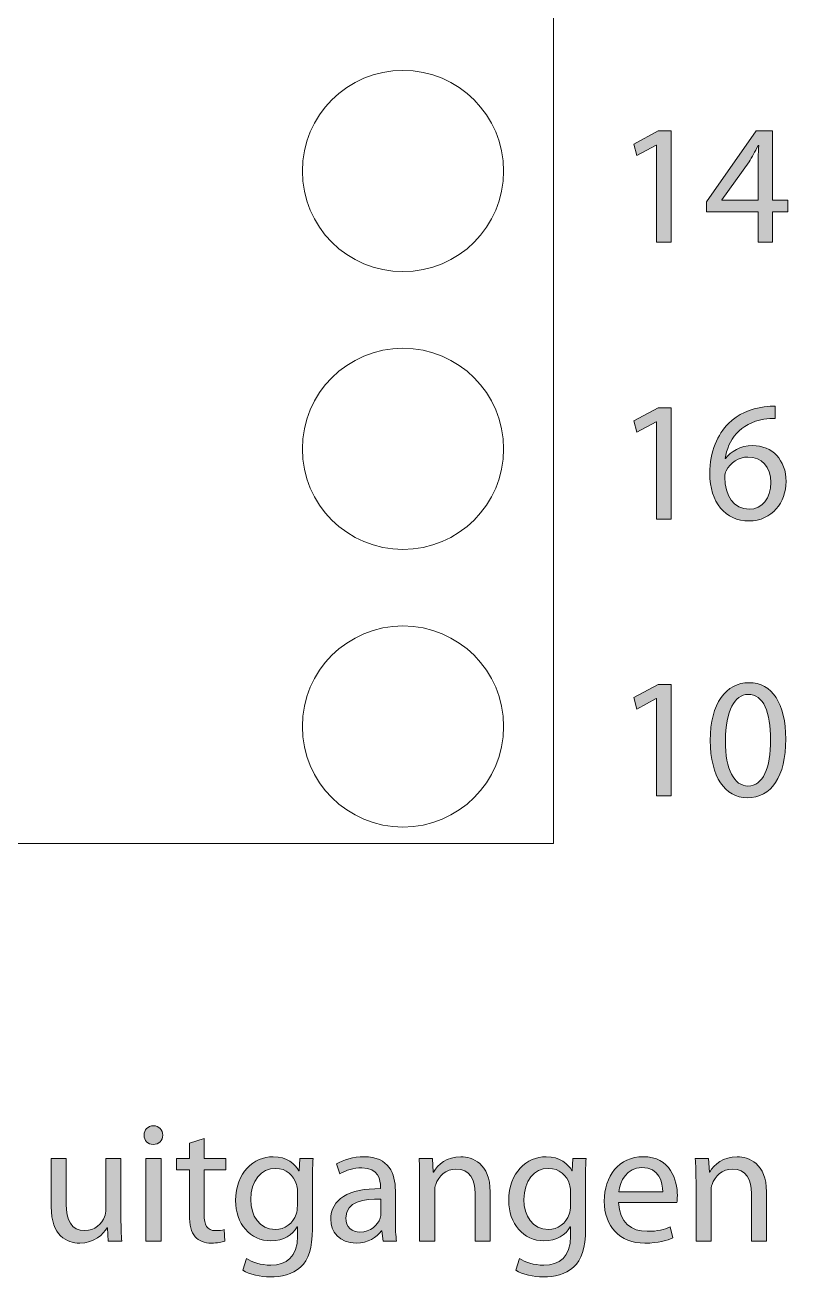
# Model space of a CAD drawing. Header units: inches. Extents: x -125.9 to -87.9, y -135.7 to -95.
# Drawn here: x -103.16 to -95.79, y -135.67 to -123.57 of the extents above; entities that cross this region are included whole.
import ezdxf

# ---------------------------------------------------------------- set-up
doc = ezdxf.new("R2010")
doc.units = ezdxf.units.IN
doc.header["$MEASUREMENT"] = 0
doc.layers.add('Layer 1', color=7, linetype='Continuous')

# ---------------------------------------------------------------- blocks, each defined once
blk = doc.blocks.new('block 16')
at = {"layer": 'Layer 1', "color": 4, "lineweight": 13}
for points in [[(-98.537, -124.982), (-98.537, -125.519), (-98.972, -125.954), (-99.509, -125.954), (-100.046, -125.954), (-100.481, -125.519), (-100.481, -124.982), (-100.481, -124.445), (-100.046, -124.01), (-99.509, -124.01), (-98.972, -124.01), (-98.537, -124.445), (-98.537, -124.982)], [(-98.537, -127.667), (-98.537, -128.203), (-98.972, -128.638), (-99.509, -128.638), (-100.046, -128.638), (-100.481, -128.203), (-100.481, -127.667), (-100.481, -127.13), (-100.046, -126.694), (-99.509, -126.694), (-98.972, -126.694), (-98.537, -127.13), (-98.537, -127.667)], [(-98.537, -130.348), (-98.537, -130.885), (-98.972, -131.32), (-99.509, -131.32), (-100.046, -131.32), (-100.481, -130.885), (-100.481, -130.348), (-100.481, -129.811), (-100.046, -129.376), (-99.509, -129.376), (-98.972, -129.376), (-98.537, -129.811), (-98.537, -130.348)]]:
    blk.add_open_spline(points, degree=3, knots=[0, 0, 0, 0, 1, 1, 1, 2, 2, 2, 3, 3, 3, 4, 4, 4, 4], dxfattribs=at)
blk = doc.blocks.new('block 25')
at = {"layer": 'Layer 1'}
h = blk.add_hatch(color=7, dxfattribs=at)
h.dxf.hatch_style = 2
h.paths.add_polyline_path([(-97.06, -124.731), (-97.063, -124.731), (-97.25, -124.832), (-97.278, -124.721), (-97.043, -124.595), (-96.919, -124.595), (-96.919, -125.669), (-97.06, -125.669)])
h = blk.add_hatch(color=7, dxfattribs=at)
h.dxf.hatch_style = 2
h.paths.add_polyline_path([(-96.078, -125.669), (-96.078, -125.375), (-96.577, -125.375), (-96.577, -125.281), (-96.098, -124.595), (-95.941, -124.595), (-95.941, -125.263), (-95.791, -125.263), (-95.791, -125.375), (-95.941, -125.375), (-95.941, -125.669)])
edge = h.paths.add_edge_path()
edge.add_spline(control_points=[(-96.078, -125.263), (-96.078, -125.263), (-96.078, -124.904), (-96.078, -124.904), (-96.078, -124.848), (-96.077, -124.792), (-96.073, -124.736), (-96.073, -124.736), (-96.078, -124.736), (-96.078, -124.736), (-96.111, -124.799), (-96.138, -124.845), (-96.167, -124.894), (-96.167, -124.894), (-96.43, -125.26), (-96.43, -125.26), (-96.43, -125.26), (-96.43, -125.263), (-96.43, -125.263), (-96.43, -125.263), (-96.078, -125.263), (-96.078, -125.263)], knot_values=[0, 0, 0, 0, 1, 1, 1, 2, 2, 2, 3, 3, 3, 4, 4, 4, 5, 5, 5, 6, 6, 6, 7, 7, 7, 7], degree=3, periodic=1)
at = {"layer": 'Layer 1', "lineweight": 0}
for points in [[(-97.06, -124.731), (-97.063, -124.731), (-97.25, -124.832), (-97.278, -124.721), (-97.043, -124.595), (-96.919, -124.595), (-96.919, -125.669), (-97.06, -125.669), (-97.06, -124.731)], [(-96.078, -125.669), (-96.078, -125.375), (-96.577, -125.375), (-96.577, -125.281), (-96.098, -124.595), (-95.941, -124.595), (-95.941, -125.263), (-95.791, -125.263), (-95.791, -125.375), (-95.941, -125.375), (-95.941, -125.669), (-96.078, -125.669)]]:
    blk.add_lwpolyline(points, dxfattribs=at)
blk.add_open_spline([(-96.078, -125.263), (-96.078, -125.263), (-96.078, -124.904), (-96.078, -124.904), (-96.078, -124.848), (-96.077, -124.792), (-96.073, -124.736), (-96.073, -124.736), (-96.078, -124.736), (-96.078, -124.736), (-96.111, -124.799), (-96.138, -124.845), (-96.167, -124.894), (-96.167, -124.894), (-96.43, -125.26), (-96.43, -125.26), (-96.43, -125.26), (-96.43, -125.263), (-96.43, -125.263), (-96.43, -125.263), (-96.078, -125.263), (-96.078, -125.263)], degree=3, knots=[0, 0, 0, 0, 1, 1, 1, 2, 2, 2, 3, 3, 3, 4, 4, 4, 5, 5, 5, 6, 6, 6, 7, 7, 7, 7], dxfattribs=at)
blk = doc.blocks.new('block 26')
at = {"layer": 'Layer 1'}
h = blk.add_hatch(color=7, dxfattribs=at)
h.dxf.hatch_style = 2
h.paths.add_polyline_path([(-97.06, -127.405), (-97.063, -127.405), (-97.25, -127.506), (-97.278, -127.395), (-97.043, -127.27), (-96.919, -127.27), (-96.919, -128.344), (-97.06, -128.344)])
h = blk.add_hatch(color=7, dxfattribs=at)
h.dxf.hatch_style = 2
edge = h.paths.add_edge_path()
edge.add_spline(control_points=[(-95.915, -127.372), (-95.944, -127.37), (-95.982, -127.374), (-96.024, -127.38), (-96.253, -127.417), (-96.372, -127.582), (-96.397, -127.76), (-96.397, -127.76), (-96.394, -127.76), (-96.394, -127.76), (-96.343, -127.691), (-96.252, -127.635), (-96.133, -127.635), (-95.943, -127.635), (-95.809, -127.773), (-95.809, -127.982), (-95.809, -128.18), (-95.943, -128.362), (-96.167, -128.362), (-96.395, -128.362), (-96.546, -128.183), (-96.546, -127.904), (-96.546, -127.692), (-96.471, -127.525), (-96.364, -127.42), (-96.275, -127.332), (-96.156, -127.278), (-96.02, -127.261), (-95.977, -127.255), (-95.941, -127.253), (-95.915, -127.253), (-95.915, -127.253), (-95.915, -127.372), (-95.915, -127.372)], knot_values=[0, 0, 0, 0, 1, 1, 1, 2, 2, 2, 3, 3, 3, 4, 4, 4, 5, 5, 5, 6, 6, 6, 7, 7, 7, 8, 8, 8, 9, 9, 9, 10, 10, 10, 11, 11, 11, 11], degree=3, periodic=1)
edge = h.paths.add_edge_path()
edge.add_spline(control_points=[(-95.956, -127.992), (-95.956, -127.838), (-96.044, -127.745), (-96.177, -127.745), (-96.265, -127.745), (-96.348, -127.798), (-96.387, -127.877), (-96.395, -127.894), (-96.402, -127.914), (-96.402, -127.94), (-96.4, -128.117), (-96.318, -128.249), (-96.164, -128.249), (-96.04, -128.249), (-95.956, -128.145), (-95.956, -127.992)], knot_values=[0, 0, 0, 0, 1, 1, 1, 2, 2, 2, 3, 3, 3, 4, 4, 4, 5, 5, 5, 5], degree=3, periodic=1)
at = {"layer": 'Layer 1', "lineweight": 0}
blk.add_lwpolyline([(-97.06, -127.405), (-97.063, -127.405), (-97.25, -127.506), (-97.278, -127.395), (-97.043, -127.27), (-96.919, -127.27), (-96.919, -128.344), (-97.06, -128.344), (-97.06, -127.405)], dxfattribs=at)
for points, knots in [([(-95.915, -127.372), (-95.944, -127.37), (-95.982, -127.374), (-96.024, -127.38), (-96.253, -127.417), (-96.372, -127.582), (-96.397, -127.76), (-96.397, -127.76), (-96.394, -127.76), (-96.394, -127.76), (-96.343, -127.691), (-96.252, -127.635), (-96.133, -127.635), (-95.943, -127.635), (-95.809, -127.773), (-95.809, -127.982), (-95.809, -128.18), (-95.943, -128.362), (-96.167, -128.362), (-96.395, -128.362), (-96.546, -128.183), (-96.546, -127.904), (-96.546, -127.692), (-96.471, -127.525), (-96.364, -127.42), (-96.275, -127.332), (-96.156, -127.278), (-96.02, -127.261), (-95.977, -127.255), (-95.941, -127.253), (-95.915, -127.253), (-95.915, -127.253), (-95.915, -127.372), (-95.915, -127.372)], [0, 0, 0, 0, 1, 1, 1, 2, 2, 2, 3, 3, 3, 4, 4, 4, 5, 5, 5, 6, 6, 6, 7, 7, 7, 8, 8, 8, 9, 9, 9, 10, 10, 10, 11, 11, 11, 11]), ([(-95.956, -127.992), (-95.956, -127.838), (-96.044, -127.745), (-96.177, -127.745), (-96.265, -127.745), (-96.348, -127.798), (-96.387, -127.877), (-96.395, -127.894), (-96.402, -127.914), (-96.402, -127.94), (-96.4, -128.117), (-96.318, -128.249), (-96.164, -128.249), (-96.04, -128.249), (-95.956, -128.145), (-95.956, -127.992)], [0, 0, 0, 0, 1, 1, 1, 2, 2, 2, 3, 3, 3, 4, 4, 4, 5, 5, 5, 5])]:
    blk.add_open_spline(points, degree=3, knots=knots, dxfattribs=at)
blk = doc.blocks.new('block 27')
at = {"layer": 'Layer 1'}
h = blk.add_hatch(color=7, dxfattribs=at)
h.dxf.hatch_style = 2
h.paths.add_polyline_path([(-97.06, -130.079), (-97.063, -130.079), (-97.25, -130.18), (-97.278, -130.069), (-97.043, -129.944), (-96.919, -129.944), (-96.919, -131.017), (-97.06, -131.017)])
h = blk.add_hatch(color=7, dxfattribs=at)
h.dxf.hatch_style = 2
edge = h.paths.add_edge_path()
edge.add_spline(control_points=[(-95.812, -130.469), (-95.812, -130.834), (-95.949, -131.036), (-96.186, -131.036), (-96.395, -131.036), (-96.539, -130.839), (-96.542, -130.484), (-96.542, -130.122), (-96.386, -129.925), (-96.167, -129.925), (-95.943, -129.925), (-95.812, -130.127), (-95.812, -130.469)], knot_values=[0, 0, 0, 0, 1, 1, 1, 2, 2, 2, 3, 3, 3, 4, 4, 4, 4], degree=3, periodic=1)
edge = h.paths.add_edge_path()
edge.add_spline(control_points=[(-96.395, -130.486), (-96.395, -130.765), (-96.31, -130.923), (-96.177, -130.923), (-96.03, -130.923), (-95.959, -130.75), (-95.959, -130.476), (-95.959, -130.211), (-96.025, -130.038), (-96.177, -130.038), (-96.303, -130.038), (-96.395, -130.193), (-96.395, -130.486)], knot_values=[0, 0, 0, 0, 1, 1, 1, 2, 2, 2, 3, 3, 3, 4, 4, 4, 4], degree=3, periodic=1)
at = {"layer": 'Layer 1', "lineweight": 0}
blk.add_lwpolyline([(-97.06, -130.079), (-97.063, -130.079), (-97.25, -130.18), (-97.278, -130.069), (-97.043, -129.944), (-96.919, -129.944), (-96.919, -131.017), (-97.06, -131.017), (-97.06, -130.079)], dxfattribs=at)
for points in [[(-95.812, -130.469), (-95.812, -130.834), (-95.949, -131.036), (-96.186, -131.036), (-96.395, -131.036), (-96.539, -130.839), (-96.542, -130.484), (-96.542, -130.122), (-96.386, -129.925), (-96.167, -129.925), (-95.943, -129.925), (-95.812, -130.127), (-95.812, -130.469)], [(-96.395, -130.486), (-96.395, -130.765), (-96.31, -130.923), (-96.177, -130.923), (-96.03, -130.923), (-95.959, -130.75), (-95.959, -130.476), (-95.959, -130.211), (-96.025, -130.038), (-96.177, -130.038), (-96.303, -130.038), (-96.395, -130.193), (-96.395, -130.486)]]:
    blk.add_open_spline(points, degree=3, knots=[0, 0, 0, 0, 1, 1, 1, 2, 2, 2, 3, 3, 3, 4, 4, 4, 4], dxfattribs=at)
blk = doc.blocks.new('block 29')
at = {"layer": 'Layer 1'}
h = blk.add_hatch(color=7, dxfattribs=at)
h.dxf.hatch_style = 2
edge = h.paths.add_edge_path()
edge.add_spline(control_points=[(-101.829, -134.296), (-101.829, -134.346), (-101.864, -134.385), (-101.922, -134.385), (-101.975, -134.385), (-102.01, -134.346), (-102.01, -134.296), (-102.01, -134.247), (-101.973, -134.205), (-101.919, -134.205), (-101.866, -134.205), (-101.829, -134.245), (-101.829, -134.296)], knot_values=[0, 0, 0, 0, 1, 1, 1, 2, 2, 2, 3, 3, 3, 4, 4, 4, 4], degree=3, periodic=1)
h.paths.add_polyline_path([(-101.992, -135.32), (-101.992, -134.521), (-101.846, -134.521), (-101.846, -135.32)])
h = blk.add_hatch(color=7, dxfattribs=at)
h.dxf.hatch_style = 2
edge = h.paths.add_edge_path()
edge.add_spline(control_points=[(-101.43, -134.329), (-101.43, -134.329), (-101.43, -134.521), (-101.43, -134.521), (-101.43, -134.521), (-101.221, -134.521), (-101.221, -134.521), (-101.221, -134.521), (-101.221, -134.632), (-101.221, -134.632), (-101.221, -134.632), (-101.43, -134.632), (-101.43, -134.632), (-101.43, -134.632), (-101.43, -135.063), (-101.43, -135.063), (-101.43, -135.162), (-101.402, -135.218), (-101.32, -135.218), (-101.281, -135.218), (-101.258, -135.215), (-101.236, -135.208), (-101.236, -135.208), (-101.23, -135.319), (-101.23, -135.319), (-101.258, -135.329), (-101.303, -135.339), (-101.359, -135.339), (-101.426, -135.339), (-101.481, -135.316), (-101.516, -135.278), (-101.555, -135.233), (-101.572, -135.162), (-101.572, -135.068), (-101.572, -135.068), (-101.572, -134.632), (-101.572, -134.632), (-101.572, -134.632), (-101.696, -134.632), (-101.696, -134.632), (-101.696, -134.632), (-101.696, -134.521), (-101.696, -134.521), (-101.696, -134.521), (-101.572, -134.521), (-101.572, -134.521), (-101.572, -134.521), (-101.572, -134.372), (-101.572, -134.372), (-101.572, -134.372), (-101.43, -134.329), (-101.43, -134.329)], knot_values=[0, 0, 0, 0, 1, 1, 1, 2, 2, 2, 3, 3, 3, 4, 4, 4, 5, 5, 5, 6, 6, 6, 7, 7, 7, 8, 8, 8, 9, 9, 9, 10, 10, 10, 11, 11, 11, 12, 12, 12, 13, 13, 13, 14, 14, 14, 15, 15, 15, 16, 16, 16, 17, 17, 17, 17], degree=3, periodic=1)
h = blk.add_hatch(color=7, dxfattribs=at)
h.dxf.hatch_style = 2
edge = h.paths.add_edge_path()
edge.add_spline(control_points=[(-102.233, -135.101), (-102.233, -135.185), (-102.231, -135.258), (-102.226, -135.32), (-102.226, -135.32), (-102.355, -135.32), (-102.355, -135.32), (-102.355, -135.32), (-102.363, -135.19), (-102.363, -135.19), (-102.363, -135.19), (-102.367, -135.19), (-102.367, -135.19), (-102.403, -135.254), (-102.489, -135.339), (-102.631, -135.339), (-102.756, -135.339), (-102.907, -135.268), (-102.907, -134.988), (-102.907, -134.988), (-102.907, -134.521), (-102.907, -134.521), (-102.907, -134.521), (-102.761, -134.521), (-102.761, -134.521), (-102.761, -134.521), (-102.761, -134.962), (-102.761, -134.962), (-102.761, -135.114), (-102.714, -135.218), (-102.583, -135.218), (-102.486, -135.218), (-102.418, -135.15), (-102.391, -135.084), (-102.383, -135.064), (-102.378, -135.038), (-102.378, -135.01), (-102.378, -135.01), (-102.378, -134.521), (-102.378, -134.521), (-102.378, -134.521), (-102.233, -134.521), (-102.233, -134.521), (-102.233, -134.521), (-102.233, -135.101), (-102.233, -135.101)], knot_values=[0, 0, 0, 0, 1, 1, 1, 2, 2, 2, 3, 3, 3, 4, 4, 4, 5, 5, 5, 6, 6, 6, 7, 7, 7, 8, 8, 8, 9, 9, 9, 10, 10, 10, 11, 11, 11, 12, 12, 12, 13, 13, 13, 14, 14, 14, 15, 15, 15, 15], degree=3, periodic=1)
h = blk.add_hatch(color=7, dxfattribs=at)
h.dxf.hatch_style = 2
edge = h.paths.add_edge_path()
edge.add_spline(control_points=[(-100.384, -135.203), (-100.384, -135.388), (-100.422, -135.499), (-100.498, -135.57), (-100.577, -135.641), (-100.689, -135.666), (-100.79, -135.666), (-100.886, -135.666), (-100.992, -135.643), (-101.056, -135.6), (-101.056, -135.6), (-101.02, -135.488), (-101.02, -135.488), (-100.967, -135.522), (-100.884, -135.552), (-100.785, -135.552), (-100.637, -135.552), (-100.527, -135.474), (-100.527, -135.271), (-100.527, -135.271), (-100.527, -135.183), (-100.527, -135.183), (-100.527, -135.183), (-100.531, -135.183), (-100.531, -135.183), (-100.574, -135.258), (-100.661, -135.317), (-100.785, -135.317), (-100.984, -135.317), (-101.126, -135.149), (-101.126, -134.927), (-101.126, -134.656), (-100.949, -134.504), (-100.764, -134.504), (-100.625, -134.504), (-100.551, -134.575), (-100.514, -134.641), (-100.514, -134.641), (-100.511, -134.641), (-100.511, -134.641), (-100.511, -134.641), (-100.506, -134.521), (-100.506, -134.521), (-100.506, -134.521), (-100.377, -134.521), (-100.377, -134.521), (-100.382, -134.577), (-100.384, -134.643), (-100.384, -134.739), (-100.384, -134.739), (-100.384, -135.203), (-100.384, -135.203)], knot_values=[0, 0, 0, 0, 1, 1, 1, 2, 2, 2, 3, 3, 3, 4, 4, 4, 5, 5, 5, 6, 6, 6, 7, 7, 7, 8, 8, 8, 9, 9, 9, 10, 10, 10, 11, 11, 11, 12, 12, 12, 13, 13, 13, 14, 14, 14, 15, 15, 15, 16, 16, 16, 17, 17, 17, 17], degree=3, periodic=1)
edge = h.paths.add_edge_path()
edge.add_spline(control_points=[(-100.529, -134.836), (-100.529, -134.812), (-100.531, -134.79), (-100.537, -134.772), (-100.564, -134.686), (-100.633, -134.617), (-100.74, -134.617), (-100.879, -134.617), (-100.979, -134.734), (-100.979, -134.919), (-100.979, -135.076), (-100.898, -135.207), (-100.742, -135.207), (-100.651, -135.207), (-100.57, -135.15), (-100.541, -135.058), (-100.532, -135.033), (-100.529, -135.005), (-100.529, -134.98), (-100.529, -134.98), (-100.529, -134.836), (-100.529, -134.836)], knot_values=[0, 0, 0, 0, 1, 1, 1, 2, 2, 2, 3, 3, 3, 4, 4, 4, 5, 5, 5, 6, 6, 6, 7, 7, 7, 7], degree=3, periodic=1)
h = blk.add_hatch(color=7, dxfattribs=at)
h.dxf.hatch_style = 2
edge = h.paths.add_edge_path()
edge.add_spline(control_points=[(-99.583, -135.129), (-99.583, -135.198), (-99.579, -135.266), (-99.571, -135.32), (-99.571, -135.32), (-99.701, -135.32), (-99.701, -135.32), (-99.701, -135.32), (-99.713, -135.22), (-99.713, -135.22), (-99.713, -135.22), (-99.718, -135.22), (-99.718, -135.22), (-99.762, -135.283), (-99.848, -135.339), (-99.962, -135.339), (-100.124, -135.339), (-100.207, -135.225), (-100.207, -135.109), (-100.207, -134.916), (-100.035, -134.81), (-99.726, -134.812), (-99.726, -134.812), (-99.726, -134.795), (-99.726, -134.795), (-99.726, -134.731), (-99.744, -134.61), (-99.908, -134.612), (-99.984, -134.612), (-100.061, -134.633), (-100.118, -134.671), (-100.118, -134.671), (-100.151, -134.574), (-100.151, -134.574), (-100.085, -134.533), (-99.987, -134.504), (-99.886, -134.504), (-99.642, -134.504), (-99.583, -134.671), (-99.583, -134.83), (-99.583, -134.83), (-99.583, -135.129), (-99.583, -135.129)], knot_values=[0, 0, 0, 0, 1, 1, 1, 2, 2, 2, 3, 3, 3, 4, 4, 4, 5, 5, 5, 6, 6, 6, 7, 7, 7, 8, 8, 8, 9, 9, 9, 10, 10, 10, 11, 11, 11, 12, 12, 12, 13, 13, 13, 14, 14, 14, 14], degree=3, periodic=1)
edge = h.paths.add_edge_path()
edge.add_spline(control_points=[(-99.723, -134.913), (-99.881, -134.909), (-100.061, -134.937), (-100.061, -135.093), (-100.061, -135.188), (-99.999, -135.232), (-99.926, -135.232), (-99.82, -135.232), (-99.753, -135.165), (-99.729, -135.098), (-99.724, -135.081), (-99.723, -135.064), (-99.723, -135.051), (-99.723, -135.051), (-99.723, -134.913), (-99.723, -134.913)], knot_values=[0, 0, 0, 0, 1, 1, 1, 2, 2, 2, 3, 3, 3, 4, 4, 4, 5, 5, 5, 5], degree=3, periodic=1)
h = blk.add_hatch(color=7, dxfattribs=at)
h.dxf.hatch_style = 2
edge = h.paths.add_edge_path()
edge.add_spline(control_points=[(-99.348, -134.737), (-99.348, -134.653), (-99.349, -134.587), (-99.354, -134.521), (-99.354, -134.521), (-99.225, -134.521), (-99.225, -134.521), (-99.225, -134.521), (-99.217, -134.653), (-99.217, -134.653), (-99.217, -134.653), (-99.214, -134.653), (-99.214, -134.653), (-99.174, -134.579), (-99.082, -134.504), (-98.95, -134.504), (-98.839, -134.504), (-98.667, -134.57), (-98.667, -134.844), (-98.667, -134.844), (-98.667, -135.32), (-98.667, -135.32), (-98.667, -135.32), (-98.813, -135.32), (-98.813, -135.32), (-98.813, -135.32), (-98.813, -134.859), (-98.813, -134.859), (-98.813, -134.731), (-98.86, -134.623), (-98.998, -134.623), (-99.092, -134.623), (-99.166, -134.691), (-99.193, -134.772), (-99.199, -134.79), (-99.203, -134.815), (-99.203, -134.84), (-99.203, -134.84), (-99.203, -135.32), (-99.203, -135.32), (-99.203, -135.32), (-99.348, -135.32), (-99.348, -135.32), (-99.348, -135.32), (-99.348, -134.737), (-99.348, -134.737)], knot_values=[0, 0, 0, 0, 1, 1, 1, 2, 2, 2, 3, 3, 3, 4, 4, 4, 5, 5, 5, 6, 6, 6, 7, 7, 7, 8, 8, 8, 9, 9, 9, 10, 10, 10, 11, 11, 11, 12, 12, 12, 13, 13, 13, 14, 14, 14, 15, 15, 15, 15], degree=3, periodic=1)
h = blk.add_hatch(color=7, dxfattribs=at)
h.dxf.hatch_style = 2
edge = h.paths.add_edge_path()
edge.add_spline(control_points=[(-97.746, -135.203), (-97.746, -135.388), (-97.785, -135.499), (-97.861, -135.57), (-97.94, -135.641), (-98.052, -135.666), (-98.153, -135.666), (-98.249, -135.666), (-98.355, -135.643), (-98.419, -135.6), (-98.419, -135.6), (-98.383, -135.488), (-98.383, -135.488), (-98.33, -135.522), (-98.247, -135.552), (-98.148, -135.552), (-98, -135.552), (-97.89, -135.474), (-97.89, -135.271), (-97.89, -135.271), (-97.89, -135.183), (-97.89, -135.183), (-97.89, -135.183), (-97.894, -135.183), (-97.894, -135.183), (-97.937, -135.258), (-98.024, -135.317), (-98.148, -135.317), (-98.346, -135.317), (-98.488, -135.149), (-98.488, -134.927), (-98.488, -134.656), (-98.312, -134.504), (-98.127, -134.504), (-97.988, -134.504), (-97.914, -134.575), (-97.877, -134.641), (-97.877, -134.641), (-97.874, -134.641), (-97.874, -134.641), (-97.874, -134.641), (-97.869, -134.521), (-97.869, -134.521), (-97.869, -134.521), (-97.74, -134.521), (-97.74, -134.521), (-97.745, -134.577), (-97.746, -134.643), (-97.746, -134.739), (-97.746, -134.739), (-97.746, -135.203), (-97.746, -135.203)], knot_values=[0, 0, 0, 0, 1, 1, 1, 2, 2, 2, 3, 3, 3, 4, 4, 4, 5, 5, 5, 6, 6, 6, 7, 7, 7, 8, 8, 8, 9, 9, 9, 10, 10, 10, 11, 11, 11, 12, 12, 12, 13, 13, 13, 14, 14, 14, 15, 15, 15, 16, 16, 16, 17, 17, 17, 17], degree=3, periodic=1)
edge = h.paths.add_edge_path()
edge.add_spline(control_points=[(-97.892, -134.836), (-97.892, -134.812), (-97.894, -134.79), (-97.9, -134.772), (-97.927, -134.686), (-97.996, -134.617), (-98.104, -134.617), (-98.242, -134.617), (-98.341, -134.734), (-98.341, -134.919), (-98.341, -135.076), (-98.26, -135.207), (-98.105, -135.207), (-98.014, -135.207), (-97.933, -135.15), (-97.904, -135.058), (-97.895, -135.033), (-97.892, -135.005), (-97.892, -134.98), (-97.892, -134.98), (-97.892, -134.836), (-97.892, -134.836)], knot_values=[0, 0, 0, 0, 1, 1, 1, 2, 2, 2, 3, 3, 3, 4, 4, 4, 5, 5, 5, 6, 6, 6, 7, 7, 7, 7], degree=3, periodic=1)
h = blk.add_hatch(color=7, dxfattribs=at)
h.dxf.hatch_style = 2
edge = h.paths.add_edge_path()
edge.add_spline(control_points=[(-97.426, -134.947), (-97.423, -135.144), (-97.299, -135.225), (-97.152, -135.225), (-97.048, -135.225), (-96.983, -135.207), (-96.93, -135.183), (-96.93, -135.183), (-96.904, -135.288), (-96.904, -135.288), (-96.955, -135.311), (-97.044, -135.339), (-97.172, -135.339), (-97.418, -135.339), (-97.565, -135.175), (-97.565, -134.934), (-97.565, -134.693), (-97.423, -134.504), (-97.19, -134.504), (-96.927, -134.504), (-96.859, -134.732), (-96.859, -134.879), (-96.859, -134.909), (-96.861, -134.93), (-96.864, -134.947), (-96.864, -134.947), (-97.426, -134.947), (-97.426, -134.947)], knot_values=[0, 0, 0, 0, 1, 1, 1, 2, 2, 2, 3, 3, 3, 4, 4, 4, 5, 5, 5, 6, 6, 6, 7, 7, 7, 8, 8, 8, 9, 9, 9, 9], degree=3, periodic=1)
edge = h.paths.add_edge_path()
edge.add_spline(control_points=[(-97, -134.843), (-96.998, -134.752), (-97.038, -134.608), (-97.201, -134.608), (-97.35, -134.608), (-97.413, -134.742), (-97.424, -134.843), (-97.424, -134.843), (-97, -134.843), (-97, -134.843)], knot_values=[0, 0, 0, 0, 1, 1, 1, 2, 2, 2, 3, 3, 3, 3], degree=3, periodic=1)
h = blk.add_hatch(color=7, dxfattribs=at)
h.dxf.hatch_style = 2
edge = h.paths.add_edge_path()
edge.add_spline(control_points=[(-96.679, -134.737), (-96.679, -134.653), (-96.681, -134.587), (-96.686, -134.521), (-96.686, -134.521), (-96.557, -134.521), (-96.557, -134.521), (-96.557, -134.521), (-96.549, -134.653), (-96.549, -134.653), (-96.549, -134.653), (-96.546, -134.653), (-96.546, -134.653), (-96.506, -134.579), (-96.413, -134.504), (-96.281, -134.504), (-96.17, -134.504), (-95.998, -134.57), (-95.998, -134.844), (-95.998, -134.844), (-95.998, -135.32), (-95.998, -135.32), (-95.998, -135.32), (-96.144, -135.32), (-96.144, -135.32), (-96.144, -135.32), (-96.144, -134.859), (-96.144, -134.859), (-96.144, -134.731), (-96.192, -134.623), (-96.329, -134.623), (-96.423, -134.623), (-96.497, -134.691), (-96.524, -134.772), (-96.531, -134.79), (-96.534, -134.815), (-96.534, -134.84), (-96.534, -134.84), (-96.534, -135.32), (-96.534, -135.32), (-96.534, -135.32), (-96.679, -135.32), (-96.679, -135.32), (-96.679, -135.32), (-96.679, -134.737), (-96.679, -134.737)], knot_values=[0, 0, 0, 0, 1, 1, 1, 2, 2, 2, 3, 3, 3, 4, 4, 4, 5, 5, 5, 6, 6, 6, 7, 7, 7, 8, 8, 8, 9, 9, 9, 10, 10, 10, 11, 11, 11, 12, 12, 12, 13, 13, 13, 14, 14, 14, 15, 15, 15, 15], degree=3, periodic=1)
at = {"layer": 'Layer 1', "lineweight": 0}
blk.add_lwpolyline([(-101.992, -135.32), (-101.992, -134.521), (-101.846, -134.521), (-101.846, -135.32), (-101.992, -135.32)], dxfattribs=at)
for points, knots in [([(-101.829, -134.296), (-101.829, -134.346), (-101.864, -134.385), (-101.922, -134.385), (-101.975, -134.385), (-102.01, -134.346), (-102.01, -134.296), (-102.01, -134.247), (-101.973, -134.205), (-101.919, -134.205), (-101.866, -134.205), (-101.829, -134.245), (-101.829, -134.296)], [0, 0, 0, 0, 1, 1, 1, 2, 2, 2, 3, 3, 3, 4, 4, 4, 4]), ([(-101.43, -134.329), (-101.43, -134.329), (-101.43, -134.521), (-101.43, -134.521), (-101.43, -134.521), (-101.221, -134.521), (-101.221, -134.521), (-101.221, -134.521), (-101.221, -134.632), (-101.221, -134.632), (-101.221, -134.632), (-101.43, -134.632), (-101.43, -134.632), (-101.43, -134.632), (-101.43, -135.063), (-101.43, -135.063), (-101.43, -135.162), (-101.402, -135.218), (-101.32, -135.218), (-101.281, -135.218), (-101.258, -135.215), (-101.236, -135.208), (-101.236, -135.208), (-101.23, -135.319), (-101.23, -135.319), (-101.258, -135.329), (-101.303, -135.339), (-101.359, -135.339), (-101.426, -135.339), (-101.481, -135.316), (-101.516, -135.278), (-101.555, -135.233), (-101.572, -135.162), (-101.572, -135.068), (-101.572, -135.068), (-101.572, -134.632), (-101.572, -134.632), (-101.572, -134.632), (-101.696, -134.632), (-101.696, -134.632), (-101.696, -134.632), (-101.696, -134.521), (-101.696, -134.521), (-101.696, -134.521), (-101.572, -134.521), (-101.572, -134.521), (-101.572, -134.521), (-101.572, -134.372), (-101.572, -134.372), (-101.572, -134.372), (-101.43, -134.329), (-101.43, -134.329)], [0, 0, 0, 0, 1, 1, 1, 2, 2, 2, 3, 3, 3, 4, 4, 4, 5, 5, 5, 6, 6, 6, 7, 7, 7, 8, 8, 8, 9, 9, 9, 10, 10, 10, 11, 11, 11, 12, 12, 12, 13, 13, 13, 14, 14, 14, 15, 15, 15, 16, 16, 16, 17, 17, 17, 17]), ([(-102.233, -135.101), (-102.233, -135.185), (-102.231, -135.258), (-102.226, -135.32), (-102.226, -135.32), (-102.355, -135.32), (-102.355, -135.32), (-102.355, -135.32), (-102.363, -135.19), (-102.363, -135.19), (-102.363, -135.19), (-102.367, -135.19), (-102.367, -135.19), (-102.403, -135.254), (-102.489, -135.339), (-102.631, -135.339), (-102.756, -135.339), (-102.907, -135.268), (-102.907, -134.988), (-102.907, -134.988), (-102.907, -134.521), (-102.907, -134.521), (-102.907, -134.521), (-102.761, -134.521), (-102.761, -134.521), (-102.761, -134.521), (-102.761, -134.962), (-102.761, -134.962), (-102.761, -135.114), (-102.714, -135.218), (-102.583, -135.218), (-102.486, -135.218), (-102.418, -135.15), (-102.391, -135.084), (-102.383, -135.064), (-102.378, -135.038), (-102.378, -135.01), (-102.378, -135.01), (-102.378, -134.521), (-102.378, -134.521), (-102.378, -134.521), (-102.233, -134.521), (-102.233, -134.521), (-102.233, -134.521), (-102.233, -135.101), (-102.233, -135.101)], [0, 0, 0, 0, 1, 1, 1, 2, 2, 2, 3, 3, 3, 4, 4, 4, 5, 5, 5, 6, 6, 6, 7, 7, 7, 8, 8, 8, 9, 9, 9, 10, 10, 10, 11, 11, 11, 12, 12, 12, 13, 13, 13, 14, 14, 14, 15, 15, 15, 15]), ([(-100.384, -135.203), (-100.384, -135.388), (-100.422, -135.499), (-100.498, -135.57), (-100.577, -135.641), (-100.689, -135.666), (-100.79, -135.666), (-100.886, -135.666), (-100.992, -135.643), (-101.056, -135.6), (-101.056, -135.6), (-101.02, -135.488), (-101.02, -135.488), (-100.967, -135.522), (-100.884, -135.552), (-100.785, -135.552), (-100.637, -135.552), (-100.527, -135.474), (-100.527, -135.271), (-100.527, -135.271), (-100.527, -135.183), (-100.527, -135.183), (-100.527, -135.183), (-100.531, -135.183), (-100.531, -135.183), (-100.574, -135.258), (-100.661, -135.317), (-100.785, -135.317), (-100.984, -135.317), (-101.126, -135.149), (-101.126, -134.927), (-101.126, -134.656), (-100.949, -134.504), (-100.764, -134.504), (-100.625, -134.504), (-100.551, -134.575), (-100.514, -134.641), (-100.514, -134.641), (-100.511, -134.641), (-100.511, -134.641), (-100.511, -134.641), (-100.506, -134.521), (-100.506, -134.521), (-100.506, -134.521), (-100.377, -134.521), (-100.377, -134.521), (-100.382, -134.577), (-100.384, -134.643), (-100.384, -134.739), (-100.384, -134.739), (-100.384, -135.203), (-100.384, -135.203)], [0, 0, 0, 0, 1, 1, 1, 2, 2, 2, 3, 3, 3, 4, 4, 4, 5, 5, 5, 6, 6, 6, 7, 7, 7, 8, 8, 8, 9, 9, 9, 10, 10, 10, 11, 11, 11, 12, 12, 12, 13, 13, 13, 14, 14, 14, 15, 15, 15, 16, 16, 16, 17, 17, 17, 17]), ([(-99.583, -135.129), (-99.583, -135.198), (-99.579, -135.266), (-99.571, -135.32), (-99.571, -135.32), (-99.701, -135.32), (-99.701, -135.32), (-99.701, -135.32), (-99.713, -135.22), (-99.713, -135.22), (-99.713, -135.22), (-99.718, -135.22), (-99.718, -135.22), (-99.762, -135.283), (-99.848, -135.339), (-99.962, -135.339), (-100.124, -135.339), (-100.207, -135.225), (-100.207, -135.109), (-100.207, -134.916), (-100.035, -134.81), (-99.726, -134.812), (-99.726, -134.812), (-99.726, -134.795), (-99.726, -134.795), (-99.726, -134.731), (-99.744, -134.61), (-99.908, -134.612), (-99.984, -134.612), (-100.061, -134.633), (-100.118, -134.671), (-100.118, -134.671), (-100.151, -134.574), (-100.151, -134.574), (-100.085, -134.533), (-99.987, -134.504), (-99.886, -134.504), (-99.642, -134.504), (-99.583, -134.671), (-99.583, -134.83), (-99.583, -134.83), (-99.583, -135.129), (-99.583, -135.129)], [0, 0, 0, 0, 1, 1, 1, 2, 2, 2, 3, 3, 3, 4, 4, 4, 5, 5, 5, 6, 6, 6, 7, 7, 7, 8, 8, 8, 9, 9, 9, 10, 10, 10, 11, 11, 11, 12, 12, 12, 13, 13, 13, 14, 14, 14, 14]), ([(-99.348, -134.737), (-99.348, -134.653), (-99.349, -134.587), (-99.354, -134.521), (-99.354, -134.521), (-99.225, -134.521), (-99.225, -134.521), (-99.225, -134.521), (-99.217, -134.653), (-99.217, -134.653), (-99.217, -134.653), (-99.214, -134.653), (-99.214, -134.653), (-99.174, -134.579), (-99.082, -134.504), (-98.95, -134.504), (-98.839, -134.504), (-98.667, -134.57), (-98.667, -134.844), (-98.667, -134.844), (-98.667, -135.32), (-98.667, -135.32), (-98.667, -135.32), (-98.813, -135.32), (-98.813, -135.32), (-98.813, -135.32), (-98.813, -134.859), (-98.813, -134.859), (-98.813, -134.731), (-98.86, -134.623), (-98.998, -134.623), (-99.092, -134.623), (-99.166, -134.691), (-99.193, -134.772), (-99.199, -134.79), (-99.203, -134.815), (-99.203, -134.84), (-99.203, -134.84), (-99.203, -135.32), (-99.203, -135.32), (-99.203, -135.32), (-99.348, -135.32), (-99.348, -135.32), (-99.348, -135.32), (-99.348, -134.737), (-99.348, -134.737)], [0, 0, 0, 0, 1, 1, 1, 2, 2, 2, 3, 3, 3, 4, 4, 4, 5, 5, 5, 6, 6, 6, 7, 7, 7, 8, 8, 8, 9, 9, 9, 10, 10, 10, 11, 11, 11, 12, 12, 12, 13, 13, 13, 14, 14, 14, 15, 15, 15, 15]), ([(-97.746, -135.203), (-97.746, -135.388), (-97.785, -135.499), (-97.861, -135.57), (-97.94, -135.641), (-98.052, -135.666), (-98.153, -135.666), (-98.249, -135.666), (-98.355, -135.643), (-98.419, -135.6), (-98.419, -135.6), (-98.383, -135.488), (-98.383, -135.488), (-98.33, -135.522), (-98.247, -135.552), (-98.148, -135.552), (-98, -135.552), (-97.89, -135.474), (-97.89, -135.271), (-97.89, -135.271), (-97.89, -135.183), (-97.89, -135.183), (-97.89, -135.183), (-97.894, -135.183), (-97.894, -135.183), (-97.937, -135.258), (-98.024, -135.317), (-98.148, -135.317), (-98.346, -135.317), (-98.488, -135.149), (-98.488, -134.927), (-98.488, -134.656), (-98.312, -134.504), (-98.127, -134.504), (-97.988, -134.504), (-97.914, -134.575), (-97.877, -134.641), (-97.877, -134.641), (-97.874, -134.641), (-97.874, -134.641), (-97.874, -134.641), (-97.869, -134.521), (-97.869, -134.521), (-97.869, -134.521), (-97.74, -134.521), (-97.74, -134.521), (-97.745, -134.577), (-97.746, -134.643), (-97.746, -134.739), (-97.746, -134.739), (-97.746, -135.203), (-97.746, -135.203)], [0, 0, 0, 0, 1, 1, 1, 2, 2, 2, 3, 3, 3, 4, 4, 4, 5, 5, 5, 6, 6, 6, 7, 7, 7, 8, 8, 8, 9, 9, 9, 10, 10, 10, 11, 11, 11, 12, 12, 12, 13, 13, 13, 14, 14, 14, 15, 15, 15, 16, 16, 16, 17, 17, 17, 17]), ([(-97.426, -134.947), (-97.423, -135.144), (-97.299, -135.225), (-97.152, -135.225), (-97.048, -135.225), (-96.983, -135.207), (-96.93, -135.183), (-96.93, -135.183), (-96.904, -135.288), (-96.904, -135.288), (-96.955, -135.311), (-97.044, -135.339), (-97.172, -135.339), (-97.418, -135.339), (-97.565, -135.175), (-97.565, -134.934), (-97.565, -134.693), (-97.423, -134.504), (-97.19, -134.504), (-96.927, -134.504), (-96.859, -134.732), (-96.859, -134.879), (-96.859, -134.909), (-96.861, -134.93), (-96.864, -134.947), (-96.864, -134.947), (-97.426, -134.947), (-97.426, -134.947)], [0, 0, 0, 0, 1, 1, 1, 2, 2, 2, 3, 3, 3, 4, 4, 4, 5, 5, 5, 6, 6, 6, 7, 7, 7, 8, 8, 8, 9, 9, 9, 9]), ([(-96.679, -134.737), (-96.679, -134.653), (-96.681, -134.587), (-96.686, -134.521), (-96.686, -134.521), (-96.557, -134.521), (-96.557, -134.521), (-96.557, -134.521), (-96.549, -134.653), (-96.549, -134.653), (-96.549, -134.653), (-96.546, -134.653), (-96.546, -134.653), (-96.506, -134.579), (-96.413, -134.504), (-96.281, -134.504), (-96.17, -134.504), (-95.998, -134.57), (-95.998, -134.844), (-95.998, -134.844), (-95.998, -135.32), (-95.998, -135.32), (-95.998, -135.32), (-96.144, -135.32), (-96.144, -135.32), (-96.144, -135.32), (-96.144, -134.859), (-96.144, -134.859), (-96.144, -134.731), (-96.192, -134.623), (-96.329, -134.623), (-96.423, -134.623), (-96.497, -134.691), (-96.524, -134.772), (-96.531, -134.79), (-96.534, -134.815), (-96.534, -134.84), (-96.534, -134.84), (-96.534, -135.32), (-96.534, -135.32), (-96.534, -135.32), (-96.679, -135.32), (-96.679, -135.32), (-96.679, -135.32), (-96.679, -134.737), (-96.679, -134.737)], [0, 0, 0, 0, 1, 1, 1, 2, 2, 2, 3, 3, 3, 4, 4, 4, 5, 5, 5, 6, 6, 6, 7, 7, 7, 8, 8, 8, 9, 9, 9, 10, 10, 10, 11, 11, 11, 12, 12, 12, 13, 13, 13, 14, 14, 14, 15, 15, 15, 15]), ([(-100.529, -134.836), (-100.529, -134.812), (-100.531, -134.79), (-100.537, -134.772), (-100.564, -134.686), (-100.633, -134.617), (-100.74, -134.617), (-100.879, -134.617), (-100.979, -134.734), (-100.979, -134.919), (-100.979, -135.076), (-100.898, -135.207), (-100.742, -135.207), (-100.651, -135.207), (-100.57, -135.15), (-100.541, -135.058), (-100.532, -135.033), (-100.529, -135.005), (-100.529, -134.98), (-100.529, -134.98), (-100.529, -134.836), (-100.529, -134.836)], [0, 0, 0, 0, 1, 1, 1, 2, 2, 2, 3, 3, 3, 4, 4, 4, 5, 5, 5, 6, 6, 6, 7, 7, 7, 7]), ([(-97.892, -134.836), (-97.892, -134.812), (-97.894, -134.79), (-97.9, -134.772), (-97.927, -134.686), (-97.996, -134.617), (-98.104, -134.617), (-98.242, -134.617), (-98.341, -134.734), (-98.341, -134.919), (-98.341, -135.076), (-98.26, -135.207), (-98.105, -135.207), (-98.014, -135.207), (-97.933, -135.15), (-97.904, -135.058), (-97.895, -135.033), (-97.892, -135.005), (-97.892, -134.98), (-97.892, -134.98), (-97.892, -134.836), (-97.892, -134.836)], [0, 0, 0, 0, 1, 1, 1, 2, 2, 2, 3, 3, 3, 4, 4, 4, 5, 5, 5, 6, 6, 6, 7, 7, 7, 7]), ([(-97, -134.843), (-96.998, -134.752), (-97.038, -134.608), (-97.201, -134.608), (-97.35, -134.608), (-97.413, -134.742), (-97.424, -134.843), (-97.424, -134.843), (-97, -134.843), (-97, -134.843)], [0, 0, 0, 0, 1, 1, 1, 2, 2, 2, 3, 3, 3, 3]), ([(-99.723, -134.913), (-99.881, -134.909), (-100.061, -134.937), (-100.061, -135.093), (-100.061, -135.188), (-99.999, -135.232), (-99.926, -135.232), (-99.82, -135.232), (-99.753, -135.165), (-99.729, -135.098), (-99.724, -135.081), (-99.723, -135.064), (-99.723, -135.051), (-99.723, -135.051), (-99.723, -134.913), (-99.723, -134.913)], [0, 0, 0, 0, 1, 1, 1, 2, 2, 2, 3, 3, 3, 4, 4, 4, 5, 5, 5, 5])]:
    blk.add_open_spline(points, degree=3, knots=knots, dxfattribs=at)
blk = doc.blocks.new('block 2')
at = {"layer": 'Layer 1', "color": 4, "lineweight": 13}
blk.add_lwpolyline([(-111.633, -96.917), (-117.256, -96.917), (-117.256, -131.48), (-98.055, -131.48), (-98.055, -96.917), (-103.815, -96.917)], dxfattribs=at)
at = {"layer": 'Layer 1'}
for name in ['block 16', 'block 25', 'block 26', 'block 27', 'block 29']:
    blk.add_blockref(name, (0, 0), dxfattribs=at)

msp = doc.modelspace()

# ---------------------------------------------------------------- block references
at = {"layer": 'Layer 1'}
msp.add_blockref('block 2', (0, 0), dxfattribs=at)

doc.saveas('drawing.dxf')
